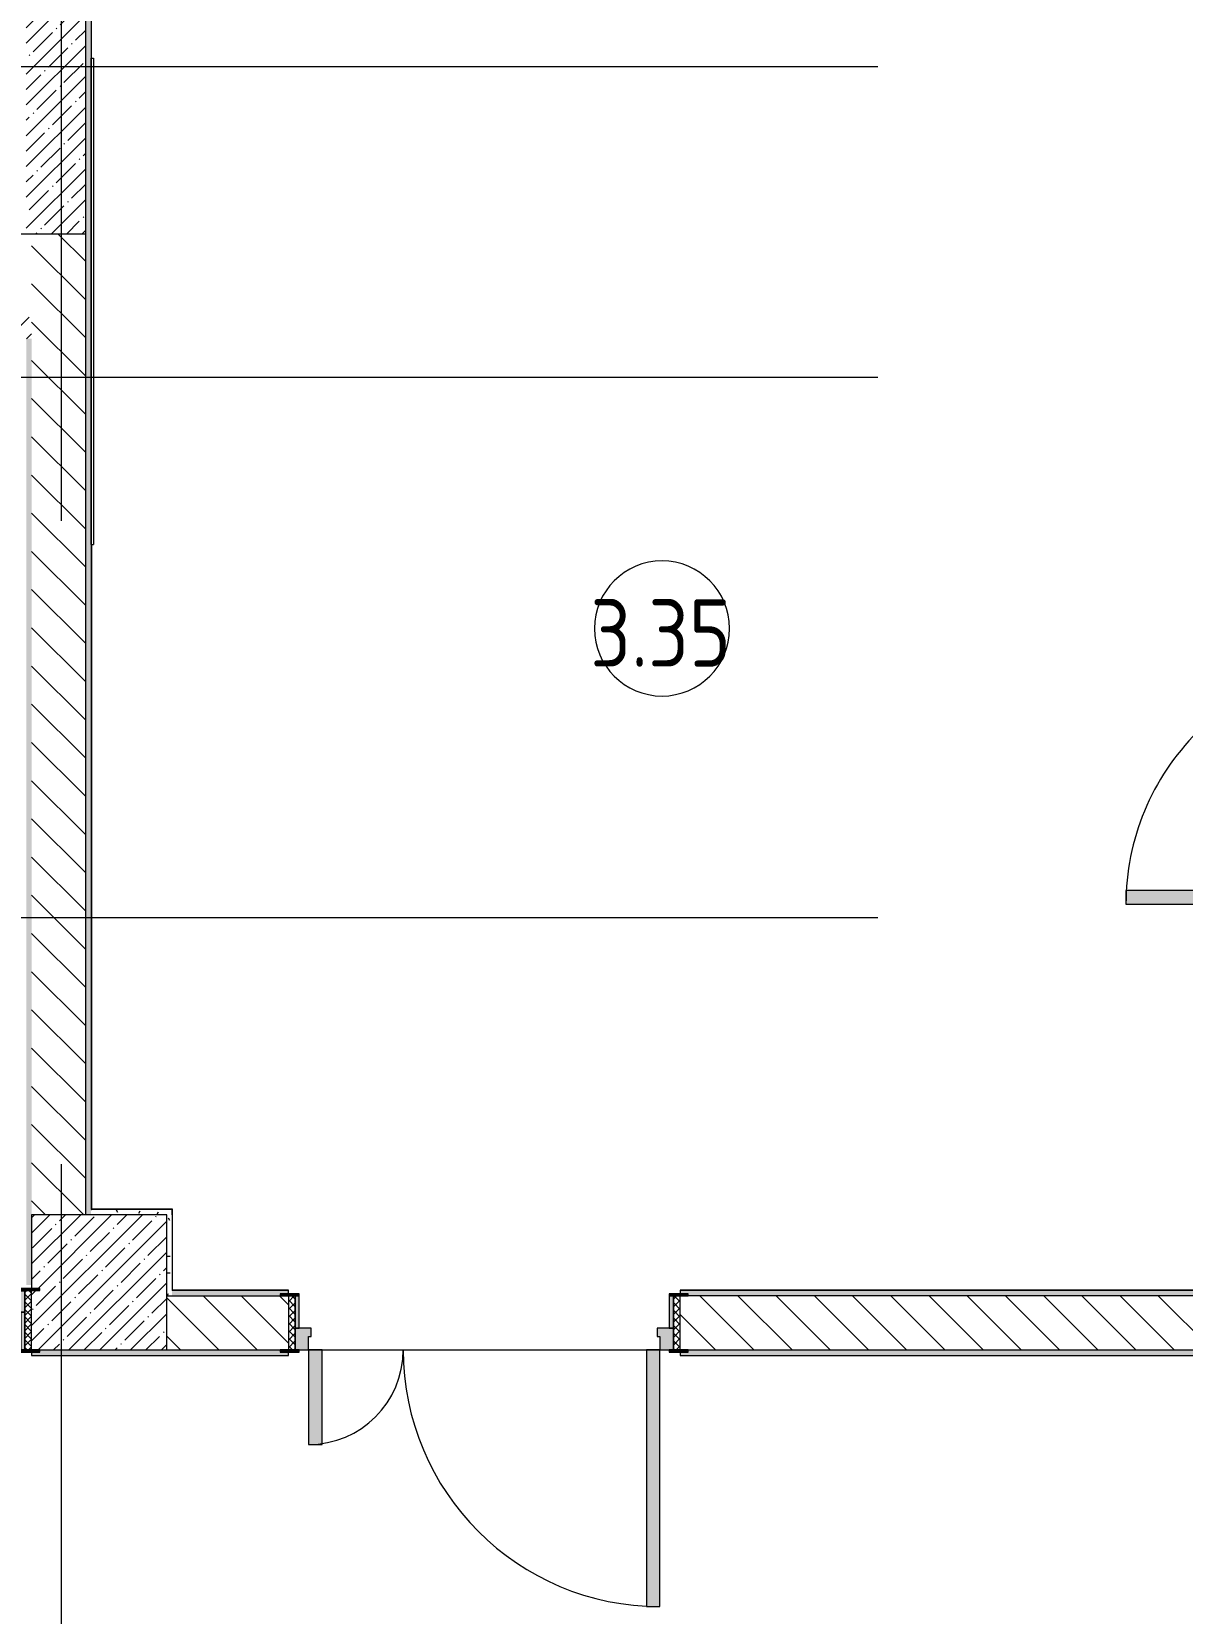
# Model space of a CAD drawing. Header units: millimetres. Extents: x -8624 to 200664, y -8553 to 29000.
# Drawn here: x 151195 to 155454, y 12425 to 18279 of the extents above; entities that cross this region are included whole.
import ezdxf

# ---------------------------------------------------------------- set-up
doc = ezdxf.new("R2010")
doc.units = ezdxf.units.MM
doc.linetypes.add('Осевая', pattern=[15875, 3175, -2381.25, 7937.5, -2381.25])
for name, color, linetype, lineweight in [('A-AREA-IDEN', 7, 'Continuous', 9), ('A-WALL-4', 7, 'Continuous', 13), ('I-WALL-5', 7, 'Continuous', 9), ('S-COLS-2', 7, 'Continuous', 9), ('Оси-2', 7, 'Осевая', 9)]:
    doc.layers.add(name, color=color, linetype=linetype, lineweight=lineweight)
for name, color, linetype, lineweight, true_color in [('A-DOOR-5', 7, 'Continuous', 9, 0xaaaaaa), ('A-DOOR-6', 7, 'Continuous', 9, 0xe2e2e2), ('A-DOOR-FRAM-4', 7, 'Continuous', 9, 0xe2e2e2), ('A-DOOR-FRAM-5', 7, 'Continuous', 9, 0xaaaaaa), ('A-FLOR-3', 7, 'Continuous', 9, 0xaaaaaa), ('I-WALL-7', 9, 'Continuous', 9, 0x808080)]:
    doc.layers.add(name, color=color, linetype=linetype, lineweight=lineweight, true_color=true_color)
doc.styles.add('GOST Common', font='GOST_Common.ttf', dxfattribs={"width": 0.9, "height": 250})
pattern_1 = [(135, (50595.26, 0), (-70.71068, -70.71068), [])]
pattern_2 = [(0, (50595.258, 0), (121.92, 30.48), [10.058, -81.382, 10.058, -81.382, -487.68]), (0, (50595.258, 0), (121.92, 30.48), [-182.88, 10.058, -172.822, 10.058, -81.382, -213.36]), (0, (50595.258, 0), (121.92, 30.48), [-457.2, 10.058, -50.902, 10.058, -142.342]), (120, (50640.978, 15.24), (-87.356454, 90.345817), [10.058, -81.382, 10.058, -81.382, -487.68]), (120, (50640.978, 15.24), (-87.356454, 90.345817), [-182.88, 10.058, -172.822, 10.058, -81.382, -213.36]), (120, (50640.978, 15.24), (-87.356454, 90.345817), [-457.2, 10.058, -50.902, 10.058, -142.342]), (240, (50656.218, 76.2), (-34.563546, -120.825817), [10.058, -81.382, 10.058, -81.382, -487.68]), (240, (50656.218, 76.2), (-34.563546, -120.825817), [-182.88, 10.058, -172.822, 10.058, -81.382, -213.36]), (240, (50656.218, 76.2), (-34.563546, -120.825817), [-457.2, 10.058, -50.902, 10.058, -142.342])]

# ---------------------------------------------------------------- blocks, each defined once
blk = doc.blocks.new('110_Дверь_СКБ_1Ст_Внутренняя1 - Д-8_п_ 950x2100h_охрана 2-32352576-План зашивки приборов отопления в осях 3 этажа 23-33')
at = {"layer": 'A-DOOR-5'}
h = blk.add_hatch(dxfattribs=at)
h.set_pattern_fill('FP_45', color=256, style=0, pattern_type=2)
h.set_pattern_definition([(135, (1826.41, 174.685), (-14.14214, -14.14214), []), (225, (1826.41, 174.685), (14.14214, -14.14214), [])])
h.paths.add_polyline_path([(487.5, -110), (487.5, 110), (462.5, 110), (462.5, -110)])
at = {"layer": 'A-DOOR-6'}
h = blk.add_hatch(color=256, dxfattribs=at)
h.paths.add_polyline_path([(427.5, 30), (462.5, 30), (462.5, 110), (437.5, 110), (437.5, 70), (427.5, 70)])
h.paths.add_polyline_path([(-402.5, 30), (-402.5, 70), (-412.5, 70), (-412.5, 110), (-437.5, 110), (-437.5, 30)])
at = {"layer": 'A-DOOR-FRAM-4'}
for points in [[(397.5, 110), (437.5, 110), (437.5, 960), (397.5, 960)], [(-422.5, 110), (-422.5, 118), (-492.5, 118), (-492.5, 110)], [(517.5, 110), (517.5, 118), (447.5, 118), (447.5, 110)], [(-422.5, 109), (-422.5, 110), (-437.5, 109)], [(462.5, 109), (462.5, 110), (447.5, 109)], [(-422.5, -110), (-422.5, 30), (-437.5, 30), (-437.5, -110)], [(462.5, -110), (462.5, 30), (447.5, 30), (447.5, -110)], [(-422.5, -118), (-422.5, -110), (-492.5, -110), (-492.5, -118)], [(517.5, -118), (517.5, -110), (447.5, -110), (447.5, -118)]]:
    blk.add_hatch(color=256, dxfattribs=at).paths.add_polyline_path(points)
at = {"layer": 'A-DOOR-FRAM-5'}
h = blk.add_hatch(dxfattribs=at)
h.set_pattern_fill('FP_46', color=256, style=0, pattern_type=2)
h.set_pattern_definition([(45, (-296.384, 174.685), (-14.1421, 14.1421), []), (135, (-296.384, 174.685), (-14.1421, -14.1421), [])])
h.paths.add_polyline_path([(-437.5, -110), (-437.5, 110), (-462.5, 110), (-462.5, -110)])
at = {"layer": 'A-DOOR-5'}
for p, q in [((437.5, 960), (397.5, 960)), ((397.5, 960), (397.5, 110)), ((437.5, 110), (437.5, 960)), ((397.5, 110), (437.5, 110))]:
    blk.add_line(p, q, dxfattribs=at)
blk.add_arc((437.5, 110), 850, 90, 180, dxfattribs=at)
at = {"layer": 'A-DOOR-FRAM-5'}
for p, q in [((-422.5, 118), (-492.5, 118)), ((-492.5, 118), (-492.5, 110)), ((-422.5, 110), (-422.5, 118)), ((517.5, 118), (447.5, 118)), ((447.5, 118), (447.5, 110)), ((517.5, 110), (517.5, 118)), ((-492.5, 110), (-422.5, 110)), ((-437.5, 110), (-462.5, 110)), ((-462.5, 110), (-462.5, -110)), ((-412.5, 110), (-437.5, 110)), ((-437.5, 110), (-437.5, 30)), ((-437.5, -110), (-437.5, 110)), ((-422.5, 110), (-437.5, 110)), ((-437.5, 110), (-437.5, 109)), ((-437.5, 109), (-422.5, 109)), ((-422.5, 109), (-422.5, 110)), ((-412.5, 70), (-412.5, 110)), ((-402.5, 70), (-412.5, 70)), ((-402.5, 30), (-402.5, 70)), ((437.5, 70), (427.5, 70)), ((427.5, 70), (427.5, 30)), ((437.5, 110), (437.5, 70)), ((462.5, 110), (437.5, 110)), ((462.5, 110), (447.5, 110)), ((447.5, 110), (447.5, 109)), ((447.5, 110), (517.5, 110)), ((447.5, 109), (462.5, 109)), ((462.5, 30), (462.5, 110)), ((487.5, 110), (462.5, 110)), ((462.5, 110), (462.5, -110)), ((462.5, 109), (462.5, 110)), ((487.5, -110), (487.5, 110)), ((-437.5, 30), (-402.5, 30)), ((-422.5, 30), (-437.5, 30)), ((-437.5, 30), (-437.5, -110)), ((-422.5, -110), (-422.5, 30)), ((427.5, 30), (462.5, 30)), ((462.5, 30), (447.5, 30)), ((447.5, 30), (447.5, -110)), ((462.5, -110), (462.5, 30)), ((-422.5, -110), (-492.5, -110)), ((-492.5, -110), (-492.5, -118)), ((-462.5, -110), (-437.5, -110)), ((-437.5, -110), (-422.5, -110)), ((-422.5, -118), (-422.5, -110)), ((447.5, -110), (462.5, -110)), ((517.5, -110), (447.5, -110)), ((447.5, -110), (447.5, -118)), ((462.5, -110), (487.5, -110)), ((517.5, -118), (517.5, -110)), ((-492.5, -118), (-422.5, -118)), ((447.5, -118), (517.5, -118))]:
    blk.add_line(p, q, dxfattribs=at)
blk = doc.blocks.new('110_Дверь_СКБ_2Ст - Д-6_л__ ДОО_Дв_1450x2100h_Дверь из раздевальной в коридор-32357677-План зашивки приборов отопления в осях 3 этажа 23-33')
at = {"layer": 'A-DOOR-5'}
h = blk.add_hatch(dxfattribs=at)
h.set_pattern_fill('FP_60', color=256, style=0, pattern_type=2)
h.set_pattern_definition([(135, (1576.41, 164.685), (-14.14214, -14.14214), []), (225, (1576.41, 164.685), (14.14214, -14.14214), [])])
h.paths.add_polyline_path([(737.5, 100), (712.5, 100), (712.5, -100), (737.5, -100), (737.5, -1)])
at = {"layer": 'A-DOOR-6'}
for points in [[(-587.5, 1050), (-637.5, 1050), (-637.5, 100), (-587.5, 100)], [(612.5, 450), (612.5, 100), (662.5, 100), (662.5, 450)]]:
    blk.add_hatch(color=256, dxfattribs=at).paths.add_polyline_path(points)
h = blk.add_hatch(color=256, dxfattribs=at)
h.paths.add_polyline_path([(-687.5, 100), (-687.5, 20), (-627.5, 20), (-627.5, 50), (-637.5, 50), (-637.5, 100)])
h.paths.add_polyline_path([(662.5, 100), (662.5, 50), (652.5, 50), (652.5, 20), (712.5, 20), (712.5, 100)])
at = {"layer": 'A-DOOR-FRAM-4'}
for points in [[(-742.5, 108), (-742.5, 100), (-672.5, 100), (-672.5, 108)], [(697.5, 108), (697.5, 100), (767.5, 100), (767.5, 108)], [(-672.5, 20), (-687.5, 20), (-687.5, -100), (-672.5, -100), (-672.5, -1)], [(712.5, 20), (697.5, 20), (697.5, -100), (712.5, -100), (712.5, -1)], [(-672.5, -100), (-742.5, -100), (-742.5, -108), (-672.5, -108)], [(697.5, -100), (697.5, -108), (767.5, -108), (767.5, -100)]]:
    blk.add_hatch(color=256, dxfattribs=at).paths.add_polyline_path(points)
at = {"layer": 'A-DOOR-FRAM-5'}
h = blk.add_hatch(dxfattribs=at)
h.set_pattern_fill('FP_61', color=256, style=0, pattern_type=2)
h.set_pattern_definition([(45, (-546.384, 164.685), (-14.1421, 14.1421), []), (135, (-546.384, 164.685), (-14.1421, -14.1421), [])])
h.paths.add_polyline_path([(-712.5, 100), (-712.5, -100), (-687.5, -100), (-687.5, 100)])
at = {"layer": 'A-DOOR-5'}
for p, q in [((-637.5, 1050), (-637.5, 100)), ((-587.5, 1050), (-637.5, 1050)), ((-587.5, 100), (-587.5, 1050)), ((662.5, 450), (612.5, 450)), ((612.5, 450), (612.5, 100)), ((662.5, 100), (662.5, 450)), ((-637.5, 100), (-587.5, 100)), ((612.5, 100), (662.5, 100))]:
    blk.add_line(p, q, dxfattribs=at)
for centre, radius, start, end in [((-637.5, 100), 950, 0, 90), ((662.5, 100), 350, 90, 180)]:
    blk.add_arc(centre, radius, start, end, dxfattribs=at)
at = {"layer": 'A-DOOR-FRAM-5'}
for p, q in [((-672.5, 108), (-742.5, 108)), ((-742.5, 108), (-742.5, 100)), ((-742.5, 100), (-672.5, 100)), ((-687.5, 100), (-712.5, 100)), ((-712.5, 100), (-712.5, -100)), ((-637.5, 100), (-687.5, 100)), ((-687.5, 100), (-687.5, 20)), ((-687.5, -100), (-687.5, 100)), ((-672.5, 100), (-672.5, 108)), ((-637.5, 50), (-637.5, 100)), ((662.5, 100), (662.5, 50)), ((712.5, 100), (662.5, 100)), ((767.5, 108), (697.5, 108)), ((697.5, 108), (697.5, 100)), ((697.5, 100), (767.5, 100)), ((712.5, 20), (712.5, 100)), ((737.5, 100), (712.5, 100)), ((712.5, 100), (712.5, -100)), ((737.5, -100), (737.5, 100)), ((767.5, 100), (767.5, 108)), ((-687.5, 20), (-627.5, 20)), ((-672.5, 20), (-687.5, 20)), ((-687.5, 20), (-687.5, -100)), ((-672.5, -100), (-672.5, 20)), ((-627.5, 50), (-637.5, 50)), ((-627.5, 20), (-627.5, 50)), ((662.5, 50), (652.5, 50)), ((652.5, 50), (652.5, 20)), ((652.5, 20), (712.5, 20)), ((712.5, 20), (697.5, 20)), ((697.5, 20), (697.5, -100)), ((712.5, -100), (712.5, 20)), ((-672.5, -100), (-742.5, -100)), ((-742.5, -100), (-742.5, -108)), ((-742.5, -108), (-672.5, -108)), ((-712.5, -100), (-687.5, -100)), ((-687.5, -100), (-672.5, -100)), ((-672.5, -108), (-672.5, -100)), ((697.5, -100), (712.5, -100)), ((767.5, -100), (697.5, -100)), ((697.5, -100), (697.5, -108)), ((697.5, -108), (767.5, -108)), ((712.5, -100), (737.5, -100)), ((767.5, -108), (767.5, -100))]:
    blk.add_line(p, q, dxfattribs=at)
blk = doc.blocks.new('BSC_Колонна _Прямоугольная - 500х500-17857564-План зашивки приборов отопления в осях 3 этажа 23-33')
at = {"layer": 'S-COLS-2'}
h = blk.add_hatch(dxfattribs=at)
h.set_pattern_fill('FP_137', color=256, style=0, pattern_type=2)
h.set_pattern_definition([(45, (-100850, -13650), (-57.024626, 57.024626), []), (45, (-100792.975, -13650), (-57.024626, 57.024626), [100.806, -20.161, 3.353, -16.808])])
h.paths.add_polyline_path([(-250, -250), (250, -250), (250, 250), (-250, 250), (-250, -22), (-220, -22), (-220, -30), (-250, -30), (-250, -149)])
for p, q in [((250, 250), (-250, 250)), ((-250, 250), (-250, -22)), ((250, -250), (250, 250)), ((-220, -250), (250, -250))]:
    blk.add_line(p, q, dxfattribs=at)
blk = doc.blocks.new('110_Дверь_СКБ_2Ст - Д-5_п_ Из игровой в коридор-32357676-План зашивки приборов отопления в осях 3 этажа 23-33')
at = {"layer": 'A-DOOR-6'}
for points in [[(-637.5, 920), (-637.5, 20), (-587.5, 20), (-587.5, 920)], [(612.5, 420), (612.5, 20), (662.5, 20), (662.5, 420)]]:
    blk.add_hatch(color=256, dxfattribs=at).paths.add_polyline_path(points)
h = blk.add_hatch(color=256, dxfattribs=at)
h.paths.add_polyline_path([(-687.5, -60), (-627.5, -60), (-627.5, -30), (-637.5, -30), (-637.5, 20), (-687.5, 20)])
h.paths.add_polyline_path([(652.5, -60), (712.5, -60), (712.5, 20), (662.5, 20), (662.5, -30), (652.5, -30)])
at = {"layer": 'A-DOOR-FRAM-4'}
for points in [[(-742.5, 20), (-672.5, 20), (-672.5, 28), (-742.5, 28)], [(697.5, 20), (767.5, 20), (767.5, 28), (697.5, 28)], [(-742.5, -28), (-672.5, -28), (-672.5, -20), (-742.5, -20)], [(697.5, -28), (767.5, -28), (767.5, -20), (697.5, -20)]]:
    blk.add_hatch(color=256, dxfattribs=at).paths.add_polyline_path(points)
at = {"layer": 'A-DOOR-5'}
for p, q in [((-637.5, 920), (-637.5, 20)), ((-587.5, 920), (-637.5, 920)), ((-587.5, 20), (-587.5, 920)), ((662.5, 420), (612.5, 420)), ((612.5, 420), (612.5, 20)), ((662.5, 20), (662.5, 420)), ((-637.5, 20), (-587.5, 20)), ((612.5, 20), (662.5, 20))]:
    blk.add_line(p, q, dxfattribs=at)
for centre, radius, start, end in [((-637.5, 20), 900, 0, 90), ((662.5, 20), 400, 90, 180)]:
    blk.add_arc(centre, radius, start, end, dxfattribs=at)
at = {"layer": 'A-DOOR-FRAM-5'}
for p, q in [((-672.5, 28), (-742.5, 28)), ((-742.5, 28), (-742.5, 20)), ((-742.5, 20), (-672.5, 20)), ((-637.5, 20), (-687.5, 20)), ((-687.5, 20), (-687.5, -60)), ((-672.5, 20), (-672.5, 28)), ((-637.5, -30), (-637.5, 20)), ((662.5, 20), (662.5, -30)), ((712.5, 20), (662.5, 20)), ((767.5, 28), (697.5, 28)), ((697.5, 28), (697.5, 20)), ((697.5, 20), (767.5, 20)), ((712.5, -60), (712.5, 20)), ((767.5, 20), (767.5, 28)), ((-672.5, -20), (-742.5, -20)), ((-742.5, -20), (-742.5, -28)), ((-742.5, -28), (-672.5, -28)), ((-672.5, -19), (-687.5, -19)), ((-687.5, -19), (-687.5, -20)), ((-687.5, -20), (-672.5, -20)), ((-672.5, -20), (-672.5, -19)), ((-672.5, -28), (-672.5, -20)), ((-627.5, -30), (-637.5, -30)), ((-627.5, -60), (-627.5, -30)), ((662.5, -30), (652.5, -30)), ((652.5, -30), (652.5, -60)), ((712.5, -19), (697.5, -19)), ((697.5, -19), (697.5, -20)), ((697.5, -20), (712.5, -20)), ((767.5, -20), (697.5, -20)), ((697.5, -20), (697.5, -28)), ((697.5, -28), (767.5, -28)), ((712.5, -20), (712.5, -19)), ((767.5, -28), (767.5, -20)), ((-687.5, -60), (-627.5, -60)), ((652.5, -60), (712.5, -60))]:
    blk.add_line(p, q, dxfattribs=at)
blk = doc.blocks.new('Марка_Помещения - Номер-25198446-План зашивки приборов отопления в осях 3 этажа 23-33')
at = {"layer": 'A-AREA-IDEN'}
for start, end in [(360, 180), (180, 360)]:
    blk.add_arc((0, 0), 2.5, start, end, dxfattribs=at)

msp = doc.modelspace()

# ---------------------------------------------------------------- hatches: boundary and pattern name
at = {"layer": 'I-WALL-5'}
h = msp.add_hatch(dxfattribs=at)
h.set_pattern_fill('FP_119', color=256, style=0, pattern_type=2)
h.set_pattern_definition([(45, (50595.26, 0), (-57.024626, 57.024626), []), (45, (50652.28, 0), (-57.024626, 57.024626), [100.806, -20.161, 3.353, -16.808])])
h.paths.add_polyline_path([(151175.3, 17530), (151395.3, 17530), (151395.3, 21400), (151175.3, 21400), (151175.3, 17750)])
h = msp.add_hatch(dxfattribs=at)
h.set_pattern_fill('FP_122', color=256, style=0, pattern_type=2)
h.set_pattern_definition(pattern_1)
h.paths.add_polyline_path([(151195.3, 13900), (151395.3, 13900), (151395.3, 17530), (151195.3, 17530), (151195.3, 15231.4)])
h = msp.add_hatch(dxfattribs=at)
h.set_pattern_fill('FP_123', color=256, style=0, pattern_type=2)
h.set_pattern_definition([(45, (50595.26, 0), (-35.35534, 35.35534), [])])
h.paths.add_polyline_path([(151175.3, 17142.8), (151195.3, 17142.8), (151195.3, 17222.8), (149315.3, 17222.8), (149315.3, 17142.8), (150383.4, 17142.8)])
h = msp.add_hatch(dxfattribs=at)
h.set_pattern_fill('FP_122', color=256, style=0, pattern_type=2)
h.set_pattern_definition(pattern_1)
h.paths.add_polyline_path([(171525.3, 13400), (171525.3, 13600), (169525.7, 13600), (169525.7, 13400), (171055.3, 13400)])
h.paths.add_polyline_path([(166695.3, 13400), (168075.7, 13400), (168075.7, 13600), (166695.3, 13600), (166695.3, 13501)])
h.paths.add_polyline_path([(166195.3, 13400), (166195.3, 13600), (161645.3, 13600), (161645.3, 13400), (165661.5, 13400)])
h.paths.add_polyline_path([(161145.3, 13400), (161145.3, 13600), (160365.3, 13600), (160365.3, 13400), (160568.8, 13400)])
h.paths.add_polyline_path([(158885.3, 13400), (158915.3, 13400), (158915.3, 13600), (153595.3, 13600), (153595.3, 13400), (158022.4, 13400)])
h.paths.add_polyline_path([(152145.3, 13400), (152145.3, 13600), (151695.3, 13600), (151695.3, 13400), (152115.3, 13400)])
at = {"layer": 'I-WALL-7'}
h = msp.add_hatch(dxfattribs=at)
h.set_pattern_fill('FP_139', color=256, style=0, pattern_type=2)
h.set_pattern_definition(pattern_2)
h.paths.add_polyline_path([(151395.3, 13900), (151415.3, 13900), (151415.3, 21150), (151395.3, 21150), (151395.3, 15231.4)])
h = msp.add_hatch(dxfattribs=at)
h.set_pattern_fill('FP_139', color=256, style=0, pattern_type=2)
h.set_pattern_definition(pattern_2)
h.paths.add_polyline_path([(151175.3, 13640), (151195.3, 13640), (151195.3, 17142.8), (151175.3, 17142.8), (151175.3, 13900)])
h = msp.add_hatch(dxfattribs=at)
h.set_pattern_fill('FP_139', color=256, style=0, pattern_type=2)
h.set_pattern_definition(pattern_2)
h.paths.add_polyline_path([(151695.3, 13900), (151715.3, 13900), (151715.3, 13920), (151415.3, 13920), (151415.3, 13900), (151656.6, 13900)])
h = msp.add_hatch(dxfattribs=at)
h.set_pattern_fill('FP_139', color=256, style=0, pattern_type=2)
h.set_pattern_definition(pattern_2)
h.paths.add_polyline_path([(151715.3, 13600), (151715.3, 13900), (151695.3, 13900), (151695.3, 13600)])
h = msp.add_hatch(dxfattribs=at)
h.set_pattern_fill('FP_139', color=256, style=0, pattern_type=2)
h.set_pattern_definition(pattern_2)
h.paths.add_polyline_path([(156145.3, 13600), (156145.3, 13620), (153595.3, 13620), (153595.3, 13608), (153625.3, 13608), (153625.3, 13600), (155476.1, 13600)])
h.paths.add_polyline_path([(152115.3, 13600), (152115.3, 13608), (152145.3, 13608), (152145.3, 13620), (151715.3, 13620), (151715.3, 13600)])
h = msp.add_hatch(dxfattribs=at)
h.set_pattern_fill('FP_139', color=256, style=0, pattern_type=2)
h.set_pattern_definition(pattern_2)
h.paths.add_polyline_path([(170954.3, 13380), (170955.3, 13380), (170955.3, 13400), (169555.7, 13399.6), (169555.7, 13392), (169525.7, 13392), (169525.7, 13380), (170754.1, 13380)])
h.paths.add_polyline_path([(168045.7, 13380), (168075.7, 13380), (168075.7, 13392), (168045.7, 13392), (168045.7, 13400), (160395.3, 13400), (160395.3, 13392), (160365.3, 13392), (160365.3, 13380), (165661.5, 13380)])
h.paths.add_polyline_path([(158915.3, 13380), (158915.3, 13392), (158885.3, 13392), (158885.3, 13400), (153625.3, 13400), (153625.3, 13392), (153595.3, 13392), (153595.3, 13380), (158885.3, 13380)])
h.paths.add_polyline_path([(151225.3, 13380), (152145.3, 13380), (152145.3, 13392), (152115.3, 13392), (152115.3, 13400), (151225.3, 13400), (151225.3, 13392), (151195.3, 13392), (151195.3, 13380)])
h.paths.add_polyline_path([(150245.3, 13380), (150245.3, 13392), (150215.3, 13392), (150215.3, 13400), (149295.3, 13400), (149295.3, 13380), (150215.3, 13380)])

# ---------------------------------------------------------------- linework, layer by layer
at = {"layer": 'A-FLOR-3'}
msp.add_line((152270.3, 13400), (153470.3, 13400), dxfattribs=at)
at = {"layer": 'A-WALL-4'}
for p, q in [((151415.3, 21130), (151415.3, 13920)), ((151415.3, 13920), (151416.3, 13920)), ((151715.3, 13900), (151715.3, 13620)), ((151695.3, 13600), (152115.3, 13600)), ((156125.3, 13620), (153595.3, 13620)), ((156145.3, 13600), (153625.3, 13600)), ((151695.3, 13400), (152115.3, 13400)), ((153625.3, 13400), (158885.3, 13400))]:
    msp.add_line(p, q, dxfattribs=at)
at = {"layer": 'I-WALL-5'}
for p, q in [((151395.3, 13900), (151395.3, 21400)), ((151416.3, 18180.8), (151416.3, 21129)), ((151415.8, 16380.8), (151415.8, 18180.8)), ((151415.8, 18180.8), (151423.8, 18180.8)), ((151423.8, 18180.8), (151423.8, 16380.8)), ((151395.3, 17530), (148315.3, 17530)), ((151415.8, 16380.8), (151423.8, 16380.8)), ((151416.3, 16380.8), (151416.3, 13920)), ((151716.3, 13921), (151416.3, 13921)), ((151715.3, 13920), (151416.3, 13920)), ((151715.3, 13900), (151715.3, 13920)), ((151716.3, 13621), (151716.3, 13921)), ((152145.3, 13620), (151715.3, 13620)), ((152145.3, 13621), (151716.3, 13621)), ((152145.3, 13608), (152145.3, 13621)), ((153595.3, 13621), (153595.3, 13608)), ((156124.3, 13621), (153595.3, 13621)), ((151195.3, 13392), (151195.3, 13379)), ((151195.3, 13380), (152145.3, 13380)), ((151195.3, 13379), (152145.3, 13379)), ((152145.3, 13379), (152145.3, 13392)), ((153595.3, 13392), (153595.3, 13379)), ((153595.3, 13380), (158915.3, 13380)), ((153595.3, 13379), (158915.3, 13379))]:
    msp.add_line(p, q, dxfattribs=at)
at = {"layer": 'Оси-2'}
for p, q in [((151305.3, 593.7), (151305.3, 19528.3)), ((135277, 18150), (173325.3, 18150)), ((135277, 17000), (173325.3, 17000)), ((135277, 15000), (172755.3, 15000)), ((135277, 13400), (172725.3, 13400))]:
    msp.add_line(p, q, dxfattribs=at)

# ---------------------------------------------------------------- block references
at = {"layer": 'A-AREA-IDEN', "xscale": 99.99999999999993, "yscale": 99.99999999999993, "zscale": 99.99999999999993}
msp.add_blockref('Марка_Помещения - Номер-25198446-План зашивки приборов отопления в осях 3 этажа 23-33', (153528.3, 16070.3), dxfattribs=at)
at = {"layer": 'A-DOOR-5'}
for name, p, rotation in [('110_Дверь_СКБ_2Ст - Д-5_п_ Из игровой в коридор-32357676-План зашивки приборов отопления в осях 3 этажа 23-33', (156165.3, 15687.5), 89.99999999999986), ('110_Дверь_СКБ_2Ст - Д-6_л__ ДОО_Дв_1450x2100h_Дверь из раздевальной в коридор-32357677-План зашивки приборов отопления в осях 3 этажа 23-33', (152882.8, 13500), 180)]:
    msp.add_blockref(name, p, dxfattribs=dict(at, rotation=rotation))
msp.add_blockref('110_Дверь_СКБ_1Ст_Внутренняя1 - Д-8_п_ 950x2100h_охрана 2-32352576-План зашивки приборов отопления в осях 3 этажа 23-33', (150707.8, 13510), dxfattribs=at)
at = {"layer": 'S-COLS-2'}
msp.add_blockref('BSC_Колонна _Прямоугольная - 500х500-17857564-План зашивки приборов отопления в осях 3 этажа 23-33', (151445.3, 13650), dxfattribs=at)

# ---------------------------------------------------------------- texts
at = {"layer": 'A-AREA-IDEN', "insert": (153262.6, 16178.8), "char_height": 250, "width": 663.797, "attachment_point": 1, "style": 'GOST Common'}
msp.add_mtext('3.35', dxfattribs=at)

doc.saveas('drawing.dxf')
